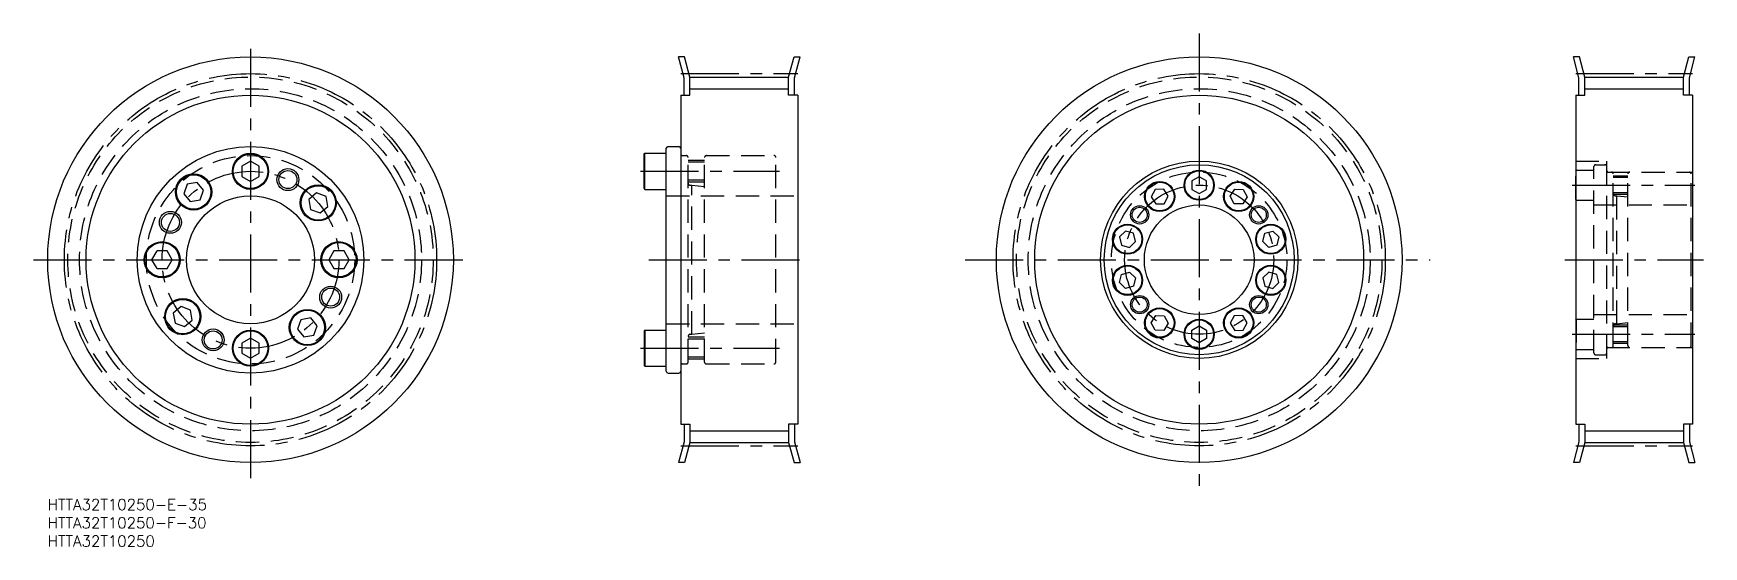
# Model space of a CAD drawing. Extents: x -4 to 453, y -13 to 127.
import ezdxf

# ---------------------------------------------------------------- set-up
doc = ezdxf.new("R2010")
doc.units = 0
doc.header["$LTSCALE"] = 0.5
doc.linetypes.add('CENTER', pattern=[50.8, 31.75, -6.35, 6.35, -6.35])
doc.linetypes.add('DASHED', pattern=[19.05, 12.7, -6.35])
for name, color, linetype in [('MSM_CENTER', 1, 'CENTER'), ('MSM_CONTINUOUS', 7, 'CONTINUOUS'), ('MSM_DASHED', 4, 'DASHED'), ('MSM_NARROW', 5, 'CONTINUOUS'), ('MSM_PART_NUMBER', 7, 'CONTINUOUS')]:
    doc.layers.add(name, color=color, linetype=linetype)
doc.styles.get("Standard").update_dxf_attribs({"font": 'txt.shx', "height": 3, "bigfont": 'bigfont.shx'})

# ---------------------------------------------------------------- blocks, each defined once
blk = doc.blocks.new('*U2')
at = {"layer": 'MSM_PART_NUMBER'}
blk.add_text('HTTA32T10250-E-35', height=3, dxfattribs=at).set_placement((0, -3))
blk = doc.blocks.new('*U3')
at = {"layer": 'MSM_PART_NUMBER'}
blk.add_text('HTTA32T10250-F-30', height=3, dxfattribs=at).set_placement((0, -8))
blk = doc.blocks.new('*U4')
at = {"layer": 'MSM_PART_NUMBER'}
blk.add_text('HTTA32T10250', height=3, dxfattribs=at).set_placement((0, -13))

msp = doc.modelspace()

# ---------------------------------------------------------------- linework, layer by layer
at = {"layer": 'MSM_CENTER'}
for p, q in [((315.11, 127.44), (315.11, 3.56)), ((55.5, 123.19), (55.5, 4.23)), ((173.25, 116.43), (205.25, 116.43)), ((418.14, 116.43), (450.14, 116.43)), ((162.25, 89.7), (200.25, 89.7)), ((417.14, 85.9), (450.74, 85.9)), ((-3.92, 65.5), (116.31, 65.5)), ((164.48, 65.5), (208.25, 65.5)), ((251.04, 65.5), (378.32, 65.5)), ((415.14, 65.5), (453.14, 65.5)), ((162.25, 41.3), (200.25, 41.3)), ((417.14, 45.1), (450.74, 45.1)), ((173.25, 14.57), (205.25, 14.57)), ((418.14, 14.57), (450.14, 14.57))]:
    msp.add_line(p, q, dxfattribs=at)
for centre, radius in [((55.5, 65.5), 50.93), ((315.11, 65.5), 50.93), ((55.5, 65.5), 24.2), ((315.11, 65.5), 20.4)]:
    msp.add_circle(centre, radius, dxfattribs=at)
at = {"layer": 'MSM_CONTINUOUS'}
for p, q in [((174.15, 115.29), (172.62, 121)), ((174.28, 121), (172.62, 121)), ((175.75, 115.5), (174.28, 121)), ((202.75, 115.5), (204.23, 121)), ((204.23, 121), (205.88, 121)), ((204.35, 115.29), (205.88, 121)), ((419.04, 115.29), (417.51, 121)), ((419.17, 121), (417.51, 121)), ((420.64, 115.5), (419.17, 121)), ((447.64, 115.5), (449.12, 121)), ((449.12, 121), (450.77, 121)), ((449.24, 115.29), (450.77, 121)), ((174.15, 110.5), (174.15, 115.29)), ((175.75, 110.5), (175.75, 115.5)), ((175.75, 115.5), (202.75, 115.5)), ((202.75, 110.5), (202.75, 115.5)), ((204.35, 110.5), (204.35, 115.29)), ((419.04, 110.5), (419.04, 115.29)), ((420.64, 110.5), (420.64, 115.5)), ((420.64, 115.5), (447.64, 115.5)), ((447.64, 110.5), (447.64, 115.5)), ((449.24, 110.5), (449.24, 115.29)), ((173.25, 110.5), (173.25, 20.5)), ((173.25, 110.5), (175.75, 110.5)), ((205.25, 110.5), (202.75, 110.5)), ((205.25, 110.5), (205.25, 20.5)), ((418.14, 110.5), (418.14, 20.5)), ((418.14, 110.5), (420.64, 110.5)), ((450.14, 110.5), (447.64, 110.5)), ((450.14, 110.5), (450.14, 20.5)), ((169.25, 35), (169.25, 96)), ((169.75, 96.5), (172.75, 96.5)), ((55.5, 92.47), (53.1, 91.09)), ((57.9, 91.09), (55.5, 92.47)), ((56.7, 91.78), (56.7, 91.78)), ((57.3, 91.43), (57.3, 91.43)), ((163.25, 94.41), (163.39, 94.65)), ((163.25, 84.99), (163.25, 94.41)), ((163.39, 94.65), (169.25, 94.65)), ((163.39, 84.75), (163.39, 94.65)), ((53.1, 91.09), (53.1, 88.31)), ((53.1, 88.31), (55.5, 86.93)), ((55.5, 86.93), (57.9, 88.31)), ((57.9, 88.31), (57.9, 91.09)), ((315.11, 88.21), (313.11, 87.05)), ((313.11, 87.05), (313.11, 84.75)), ((317.11, 87.05), (315.11, 88.21)), ((317.11, 84.75), (317.11, 87.05)), ((38.16, 86.16), (37.22, 83.56)), ((37.22, 83.56), (39, 81.43)), ((40.89, 86.64), (38.16, 86.16)), ((42.67, 84.52), (40.89, 86.64)), ((41.73, 81.92), (42.67, 84.52)), ((73.56, 83.78), (71.43, 82)), ((76.16, 82.84), (73.56, 83.78)), ((76.64, 80.11), (76.16, 82.84)), ((163.25, 84.99), (163.39, 84.75)), ((163.39, 84.75), (169.25, 84.75)), ((303.08, 84.76), (302, 82.72)), ((302, 82.72), (303.22, 80.76)), ((305.39, 84.84), (303.08, 84.76)), ((306.61, 82.88), (305.39, 84.84)), ((305.53, 80.84), (306.61, 82.88)), ((313.11, 84.75), (315.11, 83.59)), ((315.11, 83.59), (317.11, 84.75)), ((323.62, 82.88), (324.84, 84.84)), ((324.7, 80.84), (323.62, 82.88)), ((324.84, 84.84), (327.15, 84.76)), ((328.23, 82.72), (327.01, 80.76)), ((327.15, 84.76), (328.23, 82.72)), ((39, 81.43), (41.73, 81.92)), ((71.43, 82), (71.92, 79.27)), ((71.92, 79.27), (74.52, 78.33)), ((74.52, 78.33), (76.64, 80.11)), ((303.22, 80.76), (305.53, 80.84)), ((327.01, 80.76), (324.7, 80.84)), ((294.95, 73.36), (293.28, 71.76)), ((297.17, 72.73), (294.95, 73.36)), ((333.06, 72.73), (335.28, 73.36)), ((335.28, 73.36), (336.94, 71.76)), ((293.28, 71.76), (293.84, 69.52)), ((293.84, 69.52), (296.06, 68.88)), ((296.06, 68.88), (297.72, 70.49)), ((297.72, 70.49), (297.17, 72.73)), ((332.5, 70.49), (333.06, 72.73)), ((334.17, 68.88), (332.5, 70.49)), ((336.38, 69.52), (334.17, 68.88)), ((336.94, 71.76), (336.38, 69.52)), ((28.53, 65.5), (29.91, 67.9)), ((29.91, 63.1), (28.53, 65.5)), ((32.69, 67.9), (29.91, 67.9)), ((34.07, 65.5), (32.69, 67.9)), ((32.69, 63.1), (34.07, 65.5)), ((78.31, 67.9), (76.93, 65.5)), ((76.93, 65.5), (78.31, 63.1)), ((81.09, 67.9), (78.31, 67.9)), ((82.47, 65.5), (81.09, 67.9)), ((81.09, 63.1), (82.47, 65.5)), ((29.91, 63.1), (32.69, 63.1)), ((78.31, 63.1), (81.09, 63.1)), ((293.28, 59.24), (293.84, 61.48)), ((293.84, 61.48), (296.06, 62.12)), ((296.06, 62.12), (297.72, 60.51)), ((297.72, 60.51), (297.17, 58.27)), ((334.17, 62.12), (332.5, 60.51)), ((332.5, 60.51), (333.06, 58.27)), ((336.38, 61.48), (334.17, 62.12)), ((336.94, 59.24), (336.38, 61.48)), ((294.95, 57.64), (293.28, 59.24)), ((297.17, 58.27), (294.95, 57.64)), ((333.06, 58.27), (335.28, 57.64)), ((335.28, 57.64), (336.94, 59.24)), ((36.48, 52.67), (34.36, 50.89)), ((34.36, 50.89), (34.84, 48.16)), ((39.08, 51.73), (36.48, 52.67)), ((39.57, 49), (39.08, 51.73)), ((34.84, 48.16), (37.44, 47.22)), ((37.44, 47.22), (39.57, 49)), ((69.27, 49.08), (68.33, 46.48)), ((68.33, 46.48), (70.11, 44.36)), ((72, 49.57), (69.27, 49.08)), ((73.78, 47.44), (72, 49.57)), ((72.84, 44.84), (73.78, 47.44)), ((163.25, 46.01), (163.39, 46.25)), ((163.25, 46.01), (163.25, 36.59)), ((163.39, 46.25), (169.25, 46.25)), ((163.39, 46.25), (163.39, 36.35)), ((302, 48.28), (303.22, 50.24)), ((303.08, 46.24), (302, 48.28)), ((305.39, 46.16), (303.08, 46.24)), ((303.22, 50.24), (305.53, 50.16)), ((306.61, 48.12), (305.39, 46.16)), ((305.53, 50.16), (306.61, 48.12)), ((313.11, 46.25), (315.11, 47.41)), ((313.11, 43.95), (313.11, 46.25)), ((315.11, 47.41), (317.11, 46.25)), ((317.11, 46.25), (317.11, 43.95)), ((324.7, 50.16), (323.62, 48.12)), ((323.62, 48.12), (324.84, 46.16)), ((327.01, 50.24), (324.7, 50.16)), ((324.84, 46.16), (327.15, 46.24)), ((328.23, 48.28), (327.01, 50.24)), ((327.15, 46.24), (328.23, 48.28)), ((55.5, 44.07), (53.1, 42.69)), ((53.1, 42.69), (53.1, 39.91)), ((57.9, 42.69), (55.5, 44.07)), ((57.9, 39.91), (57.9, 42.69)), ((70.11, 44.36), (72.84, 44.84)), ((315.11, 42.79), (313.11, 43.95)), ((317.11, 43.95), (315.11, 42.79)), ((53.1, 39.91), (55.5, 38.53)), ((55.5, 38.53), (57.9, 39.91)), ((163.25, 36.59), (163.39, 36.35)), ((163.39, 36.35), (169.25, 36.35)), ((169.75, 34.5), (172.75, 34.5)), ((173.25, 20.5), (175.75, 20.5)), ((174.15, 20.5), (174.15, 15.71)), ((175.75, 20.5), (175.75, 15.5)), ((202.75, 20.5), (202.75, 15.5)), ((205.25, 20.5), (202.75, 20.5)), ((204.35, 20.5), (204.35, 15.71)), ((418.14, 20.5), (420.64, 20.5)), ((419.04, 20.5), (419.04, 15.71)), ((420.64, 20.5), (420.64, 15.5)), ((447.64, 20.5), (447.64, 15.5)), ((450.14, 20.5), (447.64, 20.5)), ((449.24, 20.5), (449.24, 15.71)), ((174.15, 15.71), (172.62, 10)), ((175.75, 15.5), (174.28, 10)), ((175.75, 15.5), (202.75, 15.5)), ((202.75, 15.5), (204.23, 10)), ((204.35, 15.71), (205.88, 10)), ((419.04, 15.71), (417.51, 10)), ((420.64, 15.5), (419.17, 10)), ((420.64, 15.5), (447.64, 15.5)), ((447.64, 15.5), (449.12, 10)), ((449.24, 15.71), (450.77, 10)), ((174.28, 10), (172.62, 10)), ((204.23, 10), (205.88, 10)), ((419.17, 10), (417.51, 10)), ((449.12, 10), (450.77, 10))]:
    msp.add_line(p, q, dxfattribs=at)
for centre, radius in [((55.5, 65.5), 55.5), ((315.11, 65.5), 55.5), ((55.5, 65.5), 45), ((315.11, 65.5), 45), ((55.5, 65.5), 31), ((55.5, 89.7), 4.95), ((55.5, 89.7), 4.71), ((315.11, 65.5), 27), ((315.11, 65.5), 26), ((39.94, 84.04), 4.95), ((39.94, 84.04), 4.71), ((65.73, 87.43), 2.46), ((304.3, 82.8), 4.12), ((315.11, 85.9), 4.12), ((315.11, 85.9), 3.92), ((325.92, 82.8), 4.12), ((55.5, 65.5), 17.5), ((74.04, 81.06), 4.95), ((74.04, 81.06), 4.71), ((304.3, 82.8), 3.92), ((325.92, 82.8), 3.92), ((33.57, 75.73), 2.46), ((298.82, 77.78), 2.07), ((315.11, 65.5), 15), ((331.41, 77.78), 2.07), ((295.5, 71.12), 4.12), ((295.5, 71.12), 3.92), ((334.72, 71.12), 4.12), ((334.72, 71.12), 3.92), ((31.3, 65.5), 4.95), ((31.3, 65.5), 4.71), ((79.7, 65.5), 4.95), ((79.7, 65.5), 4.71), ((295.5, 59.88), 4.12), ((334.72, 59.88), 4.12), ((295.5, 59.88), 3.92), ((334.72, 59.88), 3.92), ((36.96, 49.94), 4.95), ((77.43, 55.27), 2.46), ((298.82, 53.22), 2.07), ((331.41, 53.22), 2.07), ((36.96, 49.94), 4.71), ((71.06, 46.96), 4.95), ((71.06, 46.96), 4.71), ((304.3, 48.2), 4.12), ((304.3, 48.2), 3.92), ((325.92, 48.2), 4.12), ((325.92, 48.2), 3.92), ((45.27, 43.57), 2.46), ((55.5, 41.3), 4.95), ((55.5, 41.3), 4.71), ((315.11, 45.1), 4.12), ((315.11, 45.1), 3.92)]:
    msp.add_circle(centre, radius, dxfattribs=at)
for centre, start, end in [((169.75, 96), 90, 179.9991), ((172.75, 96), 0.0009, 90), ((169.75, 35), 180.0009, 270), ((172.75, 35), 270, 0)]:
    msp.add_arc(centre, 0.5, start, end, dxfattribs=at)
at = {"layer": 'MSM_DASHED'}
for p, q in [((173.66, 94), (174.75, 94)), ((175.25, 37.5), (175.25, 93.5)), ((179.75, 92.7), (175.25, 92.7)), ((179.75, 92.16), (175.25, 92.16)), ((179.75, 37.5), (179.75, 93.5)), ((180.25, 94), (198.75, 94)), ((199.25, 37.5), (199.25, 93.5)), ((418.14, 92.5), (426.64, 92.5)), ((423.64, 91.5), (426.14, 91.5)), ((426.64, 89.5), (426.64, 92.5)), ((179.75, 87.24), (175.25, 87.24)), ((418.14, 89.82), (418.26, 90.02)), ((418.14, 81.98), (418.14, 89.82)), ((418.26, 81.77), (418.26, 90.02)), ((418.26, 90.02), (423.14, 90.02)), ((423.14, 40), (423.14, 91)), ((426.64, 38.5), (426.64, 91)), ((426.64, 89.5), (450.14, 89.5)), ((428.44, 42), (428.44, 89)), ((432.44, 88.4), (428.44, 88.4)), ((432.44, 87.97), (428.44, 87.97)), ((432.44, 42), (432.44, 89)), ((449.74, 42), (449.74, 89)), ((169.25, 83), (205.25, 83)), ((179.75, 86.7), (175.25, 86.7)), ((175.85, 85.89), (176.25, 85.89)), ((176.25, 45.11), (176.25, 85.89)), ((176.25, 85.89), (179.75, 85.5)), ((432.44, 83.83), (428.44, 83.83)), ((432.44, 83.4), (428.44, 83.4)), ((429.04, 83.02), (429.44, 83.02)), ((429.44, 47.98), (429.44, 83.02)), ((429.44, 83.02), (432.44, 82.69)), ((418.14, 81.98), (418.26, 81.77)), ((418.26, 81.77), (423.14, 81.77)), ((423.14, 80.5), (449.74, 80.5)), ((423.14, 78.25), (423.14, 78.25)), ((423.14, 50.5), (449.74, 50.5)), ((169.25, 48), (205.25, 48)), ((418.14, 49.02), (418.26, 49.22)), ((418.14, 49.02), (418.14, 41.18)), ((418.26, 49.22), (418.26, 40.97)), ((418.26, 49.22), (423.14, 49.22)), ((432.44, 47.6), (428.44, 47.6)), ((432.44, 47.17), (428.44, 47.17)), ((429.04, 47.98), (429.44, 47.98)), ((429.44, 47.98), (432.44, 48.31)), ((179.75, 44.3), (175.25, 44.3)), ((179.75, 43.76), (175.25, 43.76)), ((175.85, 45.11), (176.25, 45.11)), ((176.25, 45.11), (179.75, 45.5)), ((418.14, 41.18), (418.26, 40.97)), ((426.64, 41.5), (450.14, 41.5)), ((427.05, 41.5), (427.94, 41.5)), ((432.44, 43.03), (428.44, 43.03)), ((432.44, 42.6), (428.44, 42.6)), ((173.66, 37), (174.75, 37)), ((179.75, 38.84), (175.25, 38.84)), ((179.75, 38.3), (175.25, 38.3)), ((180.25, 37), (198.75, 37)), ((418.14, 38.5), (426.64, 38.5)), ((418.26, 40.97), (423.14, 40.97)), ((423.64, 39.5), (426.14, 39.5))]:
    msp.add_line(p, q, dxfattribs=at)
for centre, radius in [((55.5, 65.5), 50), ((315.11, 65.5), 50), ((55.5, 65.5), 46.8), ((315.11, 65.5), 46.8), ((55.5, 65.5), 28.5), ((315.11, 65.5), 24)]:
    msp.add_circle(centre, radius, dxfattribs=at)
for centre, radius, start, end in [((173.66, 94.41), 0.41, 180, 270), ((174.75, 93.5), 0.5, 0.0009, 90), ((180.25, 93.5), 0.5, 90, 179.9991), ((198.75, 93.5), 0.5, 0.0009, 90), ((423.64, 91), 0.5, 90, 180.0009), ((426.14, 91), 0.5, 0, 90), ((427.05, 89.91), 0.41, 180, 270), ((427.94, 89), 0.5, 0, 90), ((432.94, 89), 0.5, 90, 180), ((449.24, 89), 0.5, 0, 90), ((175.85, 86.49), 0.6, 180, 270), ((429.04, 83.62), 0.6, 180, 270), ((429.04, 47.38), 0.6, 90, 180), ((175.85, 44.51), 0.6, 90, 180), ((427.05, 41.09), 0.41, 90, 180), ((427.94, 42), 0.5, 270, 0), ((432.94, 42), 0.5, 180, 270), ((449.24, 42), 0.5, 270, 0), ((173.66, 36.59), 0.41, 90, 180), ((174.75, 37.5), 0.5, 269.9965, 0), ((180.25, 37.5), 0.5, 180.0009, 270), ((198.75, 37.5), 0.5, 269.9982, 0), ((423.64, 40), 0.5, 179.9991, 270), ((426.14, 40), 0.5, 270, 0)]:
    msp.add_arc(centre, radius, start, end, dxfattribs=at)
at = {"layer": 'MSM_NARROW'}
for p, q in [((175.75, 112.3), (202.75, 112.3)), ((420.64, 112.3), (447.64, 112.3)), ((175.75, 18.7), (202.75, 18.7)), ((420.64, 18.7), (447.64, 18.7))]:
    msp.add_line(p, q, dxfattribs=at)
for centre, radius in [((65.73, 87.43), 3), ((33.57, 75.73), 3), ((298.82, 77.78), 2.5), ((331.41, 77.78), 2.5), ((77.43, 55.27), 3), ((298.82, 53.22), 2.5), ((331.41, 53.22), 2.5), ((45.27, 43.57), 3)]:
    msp.add_circle(centre, radius, dxfattribs=at)

# ---------------------------------------------------------------- block references
at = {"layer": 'MSM_CONTINUOUS'}
for name in ['*U2', '*U3', '*U4']:
    msp.add_blockref(name, (0, 0), dxfattribs=at)

doc.saveas('drawing.dxf')
